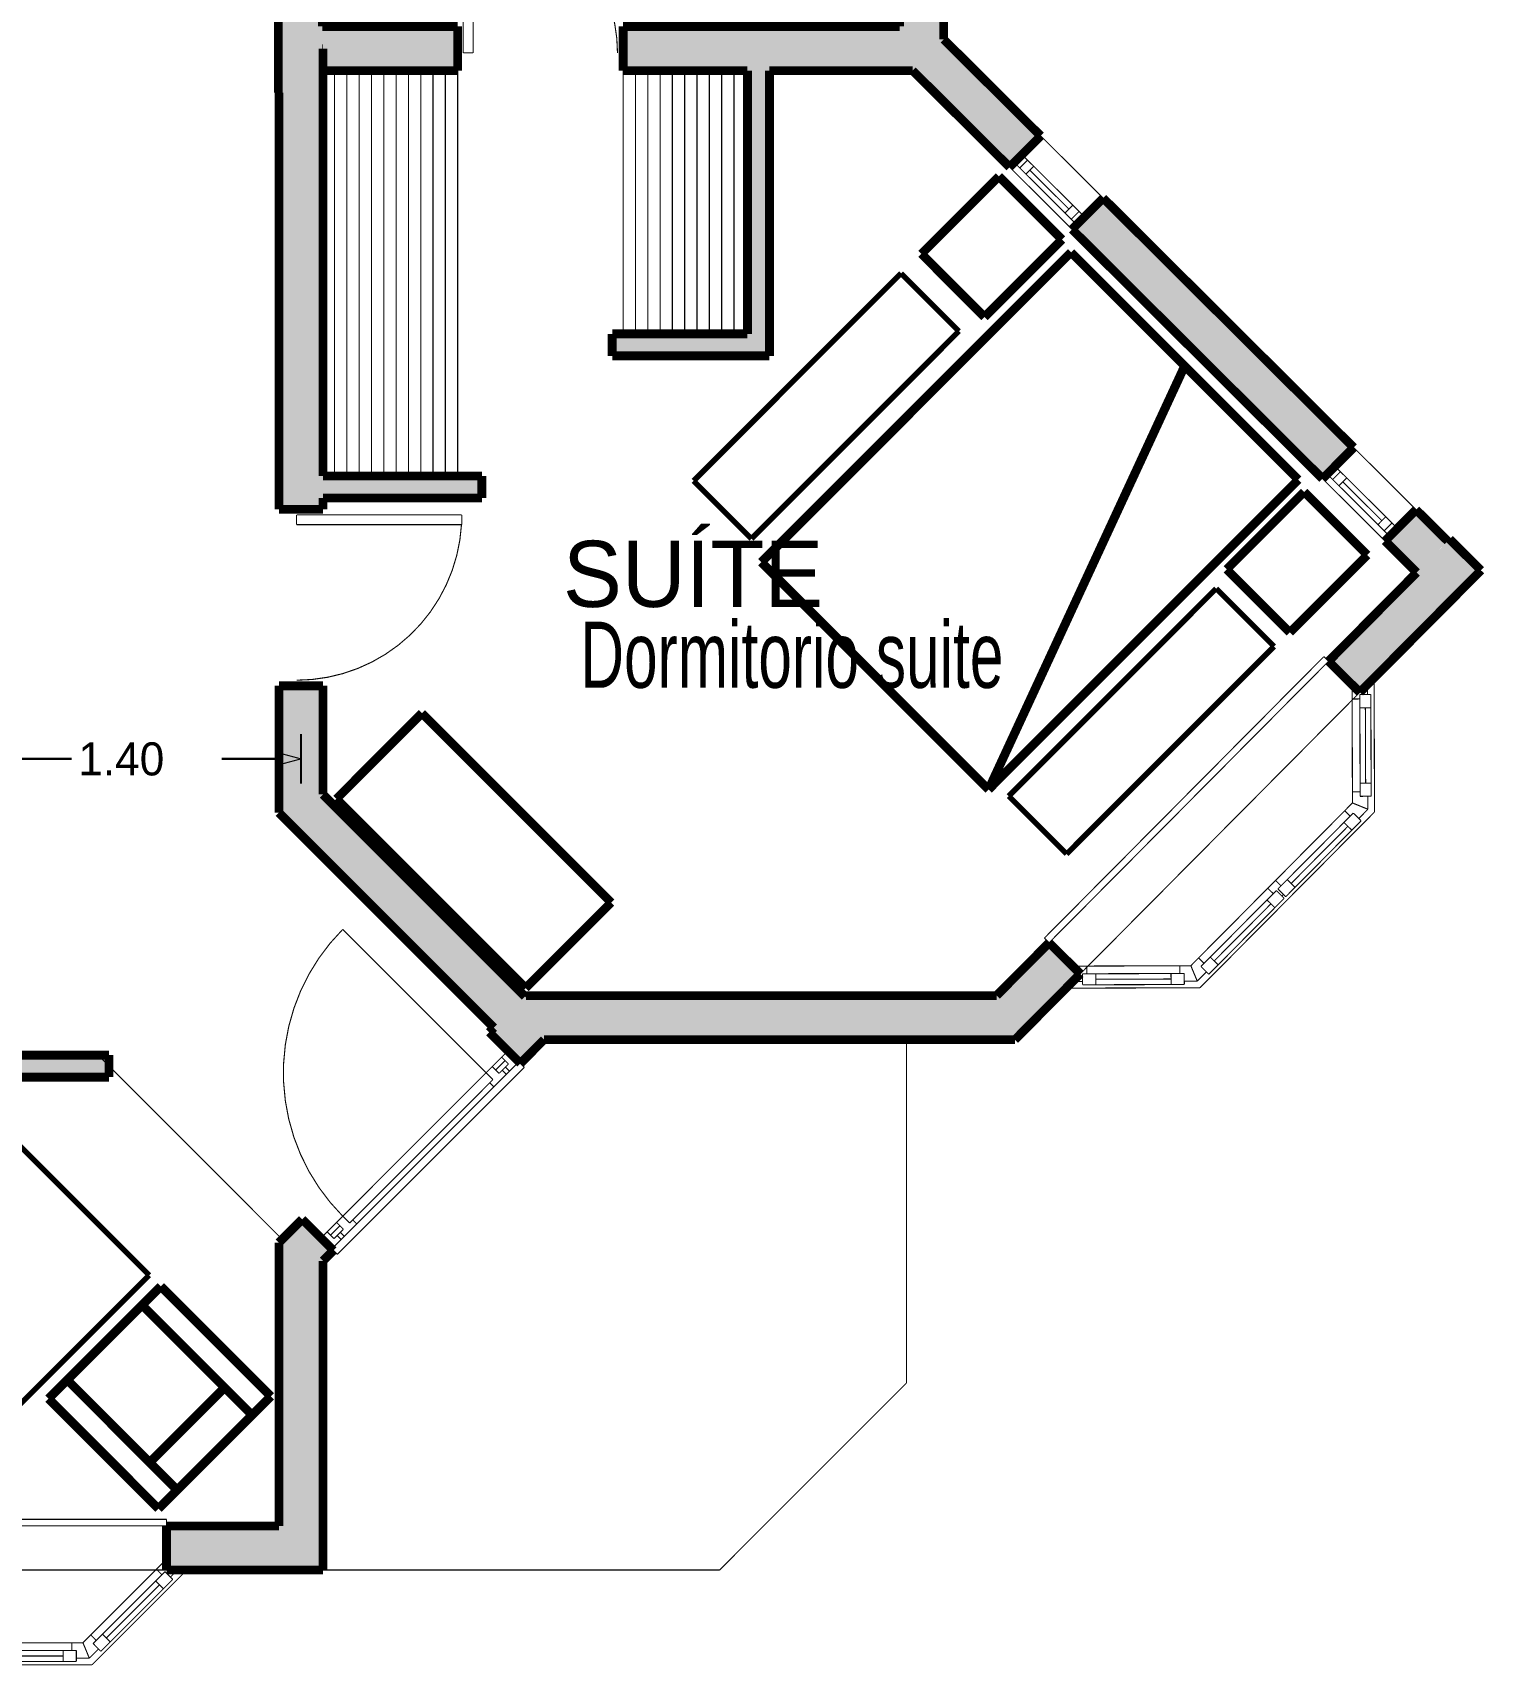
# Model space of a CAD drawing. Extents: x -27.1 to 14.4, y -13.6 to 27.5.
# Drawn here: x 7.83 to 14.43, y -2.42 to 4.98 of the extents above; entities that cross this region are included whole.
import ezdxf
from ezdxf.enums import TextEntityAlignment as Align

# ---------------------------------------------------------------- set-up
doc = ezdxf.new("R2010")
doc.units = 0
doc.header["$MEASUREMENT"] = 0
doc.linetypes.add('RAYAS', pattern=[0.282222, 0.141111, -0.141111])
for name, color, linetype, lineweight, plot in [('CLOSET', 7, 'Continuous', 0, False), ('COTAS', 7, 'Continuous', 0, False), ('MUROS_EXTERIORES', 7, 'Continuous', 0, False), ('TEXTO', 7, 'Continuous', 0, False)]:
    doc.layers.add(name, color=color, linetype=linetype, lineweight=lineweight, plot=plot)

# ---------------------------------------------------------------- blocks, each defined once
blk = doc.blocks.new('V2_BATIENTE_65_1')
at = {"color": 7, "linetype": 'Continuous', "const_width": 0.005}
for points in [[(0.4, 0), (-0.4, 0)], [(-0.4, 0), (-0.4, -0.05)], [(-0.37, 0), (-0.37, -0.05)], [(-0.33, -0.05), (-0.33, 0)], [(-0.04, 0), (-0.04, -0.0508)], [(0, 0), (0, -0.05)], [(0.04, 0), (0.04, -0.0508)], [(0.33, -0.05), (0.33, 0)], [(0.37, 0), (0.37, -0.05)], [(0.4, -0.05), (0.4, 0)], [(-0.4, -0.05), (0.4, -0.05)], [(-0.33, -0.025), (-0.04, -0.025)], [(0.33, -0.025), (0.04, -0.025)]]:
    blk.add_lwpolyline(points, dxfattribs=at)
blk = doc.blocks.new('V2_BATIENTE_65_2')
at = {"color": 7, "linetype": 'Continuous', "const_width": 0.005}
for points in [[(0.4, 0), (-0.4, 0)], [(-0.4, 0), (-0.4, -0.05)], [(-0.37, 0), (-0.37, -0.05)], [(-0.33, -0.05), (-0.33, 0)], [(-0.04, 0), (-0.04, -0.0508)], [(0, 0), (0, -0.05)], [(0.04, 0), (0.04, -0.0508)], [(0.33, -0.05), (0.33, 0)], [(0.37, 0), (0.37, -0.05)], [(0.4, -0.05), (0.4, 0)], [(-0.4, -0.05), (0.4, -0.05)], [(-0.33, -0.025), (-0.04, -0.025)], [(0.33, -0.025), (0.04, -0.025)]]:
    blk.add_lwpolyline(points, dxfattribs=at)
blk = doc.blocks.new('WALL_1', base_point=(11.8677, 4.9121))
at = {"layer": 'MUROS_EXTERIORES', "linetype": 'Continuous'}
for points in [[(11.9677, 11.236), (11.7677, 11.036), (11.7677, 7.9922), (11.9677, 7.9922)], [(11.9677, 7.1922), (11.7677, 7.1922), (11.7677, 6.3062), (11.9677, 6.3062)], [(11.9677, 5.5062), (11.7677, 5.5062), (11.7677, 4.8706), (11.9677, 4.9537)]]:
    blk.add_hatch(color=254, dxfattribs=at).paths.add_polyline_path(points, flags=0)
at = {"color": 5, "linetype": 'Continuous', "const_width": 0.04}
for points in [[(11.9677, 7.9922), (11.9677, 11.236)], [(11.7677, 11.036), (11.7677, 8.6231)], [(11.7677, 8.4231), (11.7677, 7.9922)], [(11.7677, 7.9922), (11.9677, 7.9922)], [(11.7677, 7.1922), (11.9677, 7.1922)], [(11.7677, 7.1922), (11.7677, 6.8142)], [(11.9677, 6.3062), (11.9677, 7.1922)], [(11.7677, 6.6142), (11.7677, 6.3062)], [(11.7677, 6.3062), (11.9677, 6.3062)], [(11.7677, 5.5062), (11.9677, 5.5062)], [(11.7677, 5.5062), (11.7677, 5.0121)], [(11.9677, 4.9537), (11.9677, 5.5062)]]:
    blk.add_lwpolyline(points, dxfattribs=at)
at = {"color": 7, "linetype": 'Continuous', "const_width": 0.005}
for points in [[(11.7677, 7.9922), (11.7677, 7.1922)], [(11.9677, 7.1922), (11.9677, 7.9922)], [(11.7677, 6.3062), (11.7677, 5.5062)], [(11.9677, 5.5062), (11.9677, 6.3062)]]:
    blk.add_lwpolyline(points, dxfattribs=at)
at = {"xscale": -1, "rotation": 270}
blk.add_blockref('V2_BATIENTE_65_2', (11.8477, 7.5922), dxfattribs=at)
at = {"rotation": 270}
blk.add_blockref('V2_BATIENTE_65_1', (11.8477, 5.9062), dxfattribs=at)
blk = doc.blocks.new('WALL_8', base_point=(9.0501, -1.8907))
at = {"layer": 'MUROS_EXTERIORES', "linetype": 'Continuous'}
blk.add_hatch(color=254, dxfattribs=at).paths.add_polyline_path([(9.1501, -1.9907), (9.1501, -0.5882), (8.9501, -0.5053), (8.9501, -1.7907)], flags=0)
at = {"color": 5, "linetype": 'Continuous', "const_width": 0.04}
for points in [[(8.9501, -0.5053), (8.9501, -1.7907)], [(9.1501, -1.9907), (9.1501, -0.5882)]]:
    blk.add_lwpolyline(points, dxfattribs=at)
blk = doc.blocks.new('VENTANA_SALIENTE_ANGULO__5')
at = {"color": 7, "linetype": 'Continuous', "const_width": 0.005}
for points in [[(-0.9919, 0.12), (-0.5619, 0.55)], [(-0.5495, 0.52), (-0.5912, 0.4783)], [(-0.5619, 0.55), (0.5619, 0.55)], [(-0.5495, 0.52), (-0.4905, 0.52)], [(-0.5205, 0.45), (-0.5495, 0.52)], [(-0.4905, 0.535), (-0.005, 0.535)], [(-0.4905, 0.485), (-0.4905, 0.535)], [(-0.4305, 0.535), (-0.4305, 0.485)], [(-0.065, 0.535), (-0.065, 0.485)], [(-0.005, 0.535), (-0.005, 0.485)], [(-0.005, 0.52), (0.005, 0.52)], [(0.005, 0.535), (0.4905, 0.535)], [(0.005, 0.485), (0.005, 0.535)], [(0.065, 0.535), (0.065, 0.485)], [(0.4305, 0.535), (0.4305, 0.485)], [(0.4905, 0.535), (0.4905, 0.485)], [(0.5495, 0.52), (0.4905, 0.52)], [(0.5205, 0.45), (0.5495, 0.52)], [(0.5495, 0.52), (0.5912, 0.4783)], [(0.5619, 0.55), (0.9919, 0.12)], [(-0.9283, 0.1624), (-0.6018, 0.4889)], [(-0.9, 0.0705), (-0.5205, 0.45)], [(-0.5665, 0.4535), (-0.8929, 0.1271)], [(-0.6442, 0.4465), (-0.6089, 0.4111)], [(-0.6018, 0.4889), (-0.5665, 0.4535)], [(-0.5205, 0.45), (0.5205, 0.45)], [(-0.005, 0.485), (-0.4905, 0.485)], [(-0.4705, 0.485), (-0.4705, 0.45)], [(-0.4305, 0.51), (-0.065, 0.51)], [(-0.025, 0.485), (-0.025, 0.45)], [(0.4905, 0.485), (0.005, 0.485)], [(0.025, 0.485), (0.025, 0.45)], [(0.065, 0.51), (0.4305, 0.51)], [(0.4705, 0.485), (0.4705, 0.45)], [(0.5205, 0.45), (0.9, 0.0705)], [(0.6018, 0.4889), (0.5665, 0.4535)], [(0.5665, 0.4535), (0.8929, 0.1271)], [(0.9283, 0.1624), (0.6018, 0.4889)], [(0.6442, 0.4465), (0.6089, 0.4111)], [(-0.8682, 0.1872), (-0.6266, 0.4288)], [(-0.5806, 0.4394), (-0.5559, 0.4146)], [(0.5806, 0.4394), (0.5559, 0.4146)], [(0.8682, 0.1872), (0.6266, 0.4288)], [(-0.9495, 0.12), (-0.9177, 0.1518)], [(-0.8929, 0.1271), (-0.9283, 0.1624)], [(-0.8859, 0.2049), (-0.8505, 0.1695)], [(0.8859, 0.2049), (0.8505, 0.1695)], [(0.8929, 0.1271), (0.9283, 0.1624)], [(0.9495, 0.12), (0.9177, 0.1518)], [(-0.8788, 0.1412), (-0.854, 0.1165)], [(0.8788, 0.1412), (0.854, 0.1165)], [(-0.9, -0.08), (-0.9, -0.11)], [(-0.9, -0.11), (0.9, -0.11)], [(0.9, -0.11), (0.9, -0.08)]]:
    blk.add_lwpolyline(points, dxfattribs=at)
at = {"color": 7, "linetype": 'RAYAS', "const_width": 0.005}
for points in [[(-0.9, 0.12), (0.9, 0.12)], [(-0.9, -0.08), (0.9, -0.08)]]:
    blk.add_lwpolyline(points, dxfattribs=at)
blk = doc.blocks.new('WALL_9', base_point=(6.0501, -1.8907))
at = {"layer": 'MUROS_EXTERIORES', "linetype": 'Continuous'}
for points in [[(6.6401, -1.9907), (6.6401, -1.7907), (6.1501, -1.7907), (5.9501, -1.9907)], [(9.1501, -1.9907), (8.9501, -1.7907), (8.4401, -1.7907), (8.4401, -1.9907)]]:
    blk.add_hatch(color=254, dxfattribs=at).paths.add_polyline_path(points, flags=0)
at = {"color": 5, "linetype": 'Continuous', "const_width": 0.04}
for points in [[(6.6401, -1.7907), (6.1501, -1.7907)], [(6.6401, -1.7907), (6.6401, -1.9907)], [(8.4401, -1.7907), (8.4401, -1.9907)], [(8.9501, -1.7907), (8.4401, -1.7907)], [(5.9501, -1.9907), (6.6401, -1.9907)], [(8.4401, -1.9907), (9.1501, -1.9907)]]:
    blk.add_lwpolyline(points, dxfattribs=at)
at = {"xscale": -1, "rotation": 180}
blk.add_blockref('VENTANA_SALIENTE_ANGULO__5', (7.5401, -1.8707), dxfattribs=at)
blk = doc.blocks.new('PUERTA_1_M_65_2')
at = {"color": 0, "linetype": 'Continuous', "const_width": 0.005}
blk.add_lwpolyline([(0.3306, 0.7487, 0.396979), (-0.375, 0, 0.396979)], format="xyb", dxfattribs=at)
for points in [[(0.375, 0.75), (0.3306, 0.75)], [(0.3306, 0), (0.3306, 0.75)], [(0.375, 0), (0.375, 0.75)], [(0.375, 0), (0.3306, 0)]]:
    blk.add_lwpolyline(points, dxfattribs=at)
blk = doc.blocks.new('PUERTA_1_M_65_3')
at = {"color": 0, "linetype": 'Continuous', "const_width": 0.005}
blk.add_lwpolyline([(0.3306, 0.7487, 0.396979), (-0.375, 0, 0.396979)], format="xyb", dxfattribs=at)
for points in [[(0.375, 0.75), (0.3306, 0.75)], [(0.3306, 0), (0.3306, 0.75)], [(0.375, 0), (0.375, 0.75)], [(0.375, 0), (0.3306, 0)]]:
    blk.add_lwpolyline(points, dxfattribs=at)
blk = doc.blocks.new('WALL_10', base_point=(9.0472, 11.136))
at = {"layer": 'MUROS_EXTERIORES', "linetype": 'Continuous'}
for points in [[(8.9472, 9.4529), (9.1472, 9.4529), (9.1472, 11.036), (8.9472, 11.036)], [(8.9472, 8.3447), (9.1472, 8.3447), (9.1472, 8.6521), (8.9472, 8.6521)], [(8.9472, 4.7114), (9.1472, 4.9114), (9.1472, 7.5439), (8.9472, 7.5439)]]:
    blk.add_hatch(color=254, dxfattribs=at).paths.add_polyline_path(points, flags=0)
at = {"color": 5, "linetype": 'Continuous', "const_width": 0.04}
for points in [[(8.9472, 11.036), (8.9472, 9.5795)], [(9.1472, 9.5795), (9.1472, 11.036)], [(8.9472, 9.4795), (8.9472, 9.4529)], [(9.1472, 9.4529), (9.1472, 9.4795)], [(9.1472, 9.4529), (8.9472, 9.4529)], [(9.1472, 8.6521), (8.9472, 8.6521)], [(8.9472, 8.6521), (8.9472, 8.3447)], [(9.1472, 8.6231), (9.1472, 8.6521)], [(9.1472, 8.3447), (9.1472, 8.4231)], [(9.1472, 8.3447), (8.9472, 8.3447)], [(9.1472, 7.5439), (8.9472, 7.5439)], [(8.9472, 7.5439), (8.9472, 4.7114)], [(9.1472, 6.8142), (9.1472, 7.5439)], [(9.1472, 5.0121), (9.1472, 6.6142)]]:
    blk.add_lwpolyline(points, dxfattribs=at)
at = {"color": 7, "rotation": 270}
blk.add_blockref('PUERTA_1_M_65_2', (9.0272, 9.0525), dxfattribs=at)
at = {"color": 7, "xscale": -1, "rotation": 270}
blk.add_blockref('PUERTA_1_M_65_3', (9.0272, 7.9443), dxfattribs=at)
blk = doc.blocks.new('WALL_11', base_point=(9.0501, 4.8114))
at = {"layer": 'MUROS_EXTERIORES', "linetype": 'Continuous'}
blk.add_hatch(color=254, dxfattribs=at).paths.add_polyline_path([(9.1501, 4.9114), (9.1472, 4.9114), (8.9472, 4.7114), (8.9501, 4.7114)], flags=0)
at = {"color": 5, "linetype": 'Continuous', "const_width": 0.04}
for points in [[(9.1501, 4.9114), (9.1472, 4.9114)], [(8.9472, 4.7114), (8.9501, 4.7114)]]:
    blk.add_lwpolyline(points, dxfattribs=at)
blk = doc.blocks.new('WALL_16', base_point=(7.6513, 0.2954))
at = {"layer": 'MUROS_EXTERIORES', "linetype": 'Continuous'}
blk.add_hatch(color=254, dxfattribs=at).paths.add_polyline_path([(7.6306, 0.2454), (8.1792, 0.2454), (8.1792, 0.3454), (7.672, 0.3454)], flags=0)
at = {"color": 5, "linetype": 'Continuous', "const_width": 0.04}
for points in [[(8.1792, 0.3454), (7.672, 0.3454)], [(8.1792, 0.2454), (8.1792, 0.3454)], [(7.6306, 0.2454), (8.1792, 0.2454)]]:
    blk.add_lwpolyline(points, dxfattribs=at)
blk = doc.blocks.new('P_ENTRADA_D_2TARJ_VERT_6_4')
at = {"color": 0, "linetype": 'Continuous', "const_width": 0.005}
blk.add_lwpolyline([(0.46, 0.92, 0.414214), (-0.46, 0, 0.414214)], format="xyb", dxfattribs=at)
for points in [[(0.46, 0), (0.46, 0.92)], [(-0.6, 0), (-0.6, -0.07)], [(-0.56, 0), (-0.6, 0)], [(-0.56, -0.044), (-0.56, 0)], [(-0.56, 0), (-0.56, -0.044)], [(-0.5, 0), (-0.56, 0)], [(-0.56, 0), (-0.56, -0.044)], [(-0.5, 0), (-0.5, -0.044)], [(-0.46, 0), (-0.5, 0)], [(-0.5, 0), (-0.5, -0.044)], [(-0.5, -0.044), (-0.5, 0)], [(-0.46, -0.044), (-0.46, 0)], [(0.46, 0), (-0.46, 0)], [(-0.46, 0), (-0.46, -0.044)], [(0.5, 0), (0.46, 0)], [(0.46, 0), (0.46, -0.044)], [(0.46, -0.044), (0.46, 0)], [(0.5, -0.044), (0.5, 0)], [(0.5, 0), (0.5, -0.044)], [(0.5, -0.044), (0.5, 0)], [(0.5, 0), (0.56, 0)], [(0.6, 0), (0.56, 0)], [(0.56, 0), (0.56, -0.044)], [(0.56, 0), (0.56, -0.044)], [(0.56, 0), (0.56, -0.044)], [(0.6, -0.07), (0.6, 0)], [(-0.6, -0.07), (-0.54, -0.07)], [(-0.6, -0.07), (0.6, -0.07)], [(-0.6, -0.1054), (-0.6, -0.07)], [(-0.5, -0.022), (-0.56, -0.022)], [(-0.54, -0.044), (-0.56, -0.044)], [(-0.56, -0.044), (-0.5, -0.044)], [(-0.54, -0.07), (-0.54, -0.044)], [(-0.5, -0.044), (-0.52, -0.044)], [(-0.52, -0.044), (-0.52, -0.07)], [(-0.52, -0.07), (-0.44, -0.07)], [(-0.44, -0.044), (-0.46, -0.044)], [(-0.46, -0.044), (0.46, -0.044)], [(-0.44, -0.07), (-0.44, -0.044)], [(0.46, -0.044), (0.44, -0.044)], [(0.44, -0.044), (0.44, -0.07)], [(0.44, -0.07), (0.52, -0.07)], [(0.5, -0.022), (0.56, -0.022)], [(0.52, -0.044), (0.5, -0.044)], [(0.56, -0.044), (0.5, -0.044)], [(0.52, -0.07), (0.52, -0.044)], [(0.56, -0.044), (0.54, -0.044)], [(0.54, -0.044), (0.54, -0.07)], [(0.54, -0.07), (0.6, -0.07)], [(0.6, -0.1054), (0.6, -0.07)], [(-0.6, -0.1054), (0.6, -0.1054)]]:
    blk.add_lwpolyline(points, dxfattribs=at)
blk = doc.blocks.new('WALL_17', base_point=(9.0501, -0.5468))
at = {"layer": 'MUROS_EXTERIORES', "linetype": 'Continuous'}
for points in [[(10.1537, 0.4154), (10.0709, 0.6154), (9.9045, 0.4491), (10.046, 0.3077)], [(9.1974, -0.5408), (9.056, -0.3994), (8.9501, -0.5053), (9.1501, -0.5882)]]:
    blk.add_hatch(color=254, dxfattribs=at).paths.add_polyline_path(points, flags=0)
at = {"color": 5, "linetype": 'Continuous', "const_width": 0.04}
for points in [[(10.0709, 0.6154), (10.0668, 0.6114)], [(9.9254, 0.4699), (9.9045, 0.4491)], [(9.9045, 0.4491), (10.046, 0.3077)], [(10.046, 0.3077), (10.1537, 0.4154)], [(9.056, -0.3994), (8.9501, -0.5053)], [(9.056, -0.3994), (9.1974, -0.5408)], [(9.1501, -0.5882), (9.1974, -0.5408)]]:
    blk.add_lwpolyline(points, dxfattribs=at)
at = {"color": 7, "rotation": 44.99999999999996}
blk.add_blockref('P_ENTRADA_D_2TARJ_VERT_6_4', (9.5651, -0.06), dxfattribs=at)
blk = doc.blocks.new('WALL_18', base_point=(10.1123, 0.5154))
at = {"layer": 'MUROS_EXTERIORES', "linetype": 'Continuous'}
blk.add_hatch(color=254, dxfattribs=at).paths.add_polyline_path([(10.1537, 0.4154), (12.2908, 0.4154), (12.2076, 0.6154), (10.0709, 0.6154)], flags=0)
at = {"color": 5, "linetype": 'Continuous', "const_width": 0.04}
for points in [[(12.2076, 0.6154), (10.0709, 0.6154)], [(10.1537, 0.4154), (12.2908, 0.4154)]]:
    blk.add_lwpolyline(points, dxfattribs=at)
blk = doc.blocks.new('PUERTA_1_M_65_6')
at = {"color": 0, "linetype": 'Continuous', "const_width": 0.005}
blk.add_lwpolyline([(0.3306, 0.7487, 0.396979), (-0.375, 0, 0.396979)], format="xyb", dxfattribs=at)
for points in [[(0.375, 0.75), (0.3306, 0.75)], [(0.3306, 0), (0.3306, 0.75)], [(0.375, 0), (0.375, 0.75)], [(0.375, 0), (0.3306, 0)]]:
    blk.add_lwpolyline(points, dxfattribs=at)
blk = doc.blocks.new('WALL_21', base_point=(9.0501, 1.4866))
at = {"layer": 'MUROS_EXTERIORES', "linetype": 'Continuous'}
for points in [[(9.1501, 4.9114), (8.9501, 4.7114), (8.9501, 2.8216), (9.1501, 2.8216)], [(9.1501, 2.0208), (8.9501, 2.0208), (8.9501, 1.4452), (9.1501, 1.5281)]]:
    blk.add_hatch(color=254, dxfattribs=at).paths.add_polyline_path(points, flags=0)
at = {"color": 5, "linetype": 'Continuous', "const_width": 0.04}
for points in [[(9.1501, 2.9731), (9.1501, 4.9114)], [(8.9501, 4.7114), (8.9501, 2.8216)], [(9.1501, 2.8216), (9.1501, 2.8731)], [(8.9501, 2.8216), (9.1501, 2.8216)], [(8.9501, 2.0208), (9.1501, 2.0208)], [(8.9501, 2.0208), (8.9501, 1.4452)], [(9.1501, 1.5281), (9.1501, 2.0208)]]:
    blk.add_lwpolyline(points, dxfattribs=at)
at = {"color": 7, "xscale": -1, "rotation": 270}
blk.add_blockref('PUERTA_1_M_65_6', (9.0301, 2.4212), dxfattribs=at)
blk = doc.blocks.new('VENTANA_SALIENTE_ANGULO__9')
at = {"color": 7, "linetype": 'Continuous', "const_width": 0.005}
for points in [[(-0.9919, 0.12), (-0.5619, 0.55)], [(-0.5495, 0.52), (-0.5912, 0.4783)], [(-0.5619, 0.55), (0.5619, 0.55)], [(-0.5495, 0.52), (-0.4905, 0.52)], [(-0.5205, 0.45), (-0.5495, 0.52)], [(-0.4905, 0.535), (-0.005, 0.535)], [(-0.4905, 0.485), (-0.4905, 0.535)], [(-0.4305, 0.535), (-0.4305, 0.485)], [(-0.065, 0.535), (-0.065, 0.485)], [(-0.005, 0.535), (-0.005, 0.485)], [(-0.005, 0.52), (0.005, 0.52)], [(0.005, 0.535), (0.4905, 0.535)], [(0.005, 0.485), (0.005, 0.535)], [(0.065, 0.535), (0.065, 0.485)], [(0.4305, 0.535), (0.4305, 0.485)], [(0.4905, 0.535), (0.4905, 0.485)], [(0.5495, 0.52), (0.4905, 0.52)], [(0.5205, 0.45), (0.5495, 0.52)], [(0.5495, 0.52), (0.5912, 0.4783)], [(0.5619, 0.55), (0.9919, 0.12)], [(-0.9283, 0.1624), (-0.6018, 0.4889)], [(-0.9, 0.0705), (-0.5205, 0.45)], [(-0.5665, 0.4535), (-0.8929, 0.1271)], [(-0.6442, 0.4465), (-0.6089, 0.4111)], [(-0.6018, 0.4889), (-0.5665, 0.4535)], [(-0.5205, 0.45), (0.5205, 0.45)], [(-0.005, 0.485), (-0.4905, 0.485)], [(-0.4705, 0.485), (-0.4705, 0.45)], [(-0.4305, 0.51), (-0.065, 0.51)], [(-0.025, 0.485), (-0.025, 0.45)], [(0.4905, 0.485), (0.005, 0.485)], [(0.025, 0.485), (0.025, 0.45)], [(0.065, 0.51), (0.4305, 0.51)], [(0.4705, 0.485), (0.4705, 0.45)], [(0.5205, 0.45), (0.9, 0.0705)], [(0.6018, 0.4889), (0.5665, 0.4535)], [(0.5665, 0.4535), (0.8929, 0.1271)], [(0.9283, 0.1624), (0.6018, 0.4889)], [(0.6442, 0.4465), (0.6089, 0.4111)], [(-0.8682, 0.1872), (-0.6266, 0.4288)], [(-0.5806, 0.4394), (-0.5559, 0.4146)], [(0.5806, 0.4394), (0.5559, 0.4146)], [(0.8682, 0.1872), (0.6266, 0.4288)], [(-0.9495, 0.12), (-0.9177, 0.1518)], [(-0.8929, 0.1271), (-0.9283, 0.1624)], [(-0.8859, 0.2049), (-0.8505, 0.1695)], [(0.8859, 0.2049), (0.8505, 0.1695)], [(0.8929, 0.1271), (0.9283, 0.1624)], [(0.9495, 0.12), (0.9177, 0.1518)], [(-0.8788, 0.1412), (-0.854, 0.1165)], [(0.8788, 0.1412), (0.854, 0.1165)], [(-0.9, -0.08), (-0.9, -0.11)], [(-0.9, -0.11), (0.9, -0.11)], [(0.9, -0.11), (0.9, -0.08)]]:
    blk.add_lwpolyline(points, dxfattribs=at)
at = {"color": 7, "linetype": 'RAYAS', "const_width": 0.005}
for points in [[(-0.9, 0.12), (0.9, 0.12)], [(-0.9, -0.08), (0.9, -0.08)]]:
    blk.add_lwpolyline(points, dxfattribs=at)
blk = doc.blocks.new('WALL_22', base_point=(12.2492, 0.5154))
at = {"layer": 'MUROS_EXTERIORES', "linetype": 'Continuous'}
for points in [[(14.4061, 2.5449), (14.2642, 2.6858), (13.7143, 2.1322), (13.8562, 1.9913)], [(12.5876, 0.7142), (12.4458, 0.8552), (12.2076, 0.6154), (12.2908, 0.4154)]]:
    blk.add_hatch(color=254, dxfattribs=at).paths.add_polyline_path(points, flags=0)
at = {"color": 5, "linetype": 'Continuous', "const_width": 0.04}
for points in [[(14.2642, 2.6858), (14.2554, 2.677)], [(14.4061, 2.5449), (14.2642, 2.6858)], [(14.1144, 2.5351), (13.7143, 2.1322)], [(13.8562, 1.9913), (14.4061, 2.5449)], [(13.7143, 2.1322), (13.8562, 1.9913)], [(12.4458, 0.8552), (12.2076, 0.6154)], [(12.4458, 0.8552), (12.5876, 0.7142)], [(12.2908, 0.4154), (12.5876, 0.7142)]]:
    blk.add_lwpolyline(points, dxfattribs=at)
at = {"xscale": -1, "rotation": 225.1919672228755}
blk.add_blockref('VENTANA_SALIENTE_ANGULO__9', (13.1368, 1.4373), dxfattribs=at)
blk = doc.blocks.new('WALL_23', base_point=(10.0668, 0.4699))
at = {"layer": 'MUROS_EXTERIORES', "linetype": 'Continuous'}
blk.add_hatch(color=254, dxfattribs=at).paths.add_polyline_path([(10.0668, 0.6114), (9.1501, 1.5281), (8.9501, 1.4452), (9.9254, 0.4699)], flags=0)
at = {"color": 5, "linetype": 'Continuous', "const_width": 0.04}
for points in [[(10.0668, 0.6114), (9.1501, 1.5281)], [(8.9501, 1.4452), (9.9254, 0.4699)]]:
    blk.add_lwpolyline(points, dxfattribs=at)
blk = doc.blocks.new('V1_BATIENTE_65_10')
at = {"color": 7, "linetype": 'Continuous', "const_width": 0.005}
for points in [[(0.2, 0), (-0.2, 0)], [(-0.2, 0), (-0.2, -0.05)], [(-0.165, 0), (-0.165, -0.05)], [(-0.125, -0.05), (-0.125, 0)], [(0.125, -0.05), (0.125, 0)], [(0.165, 0), (0.165, -0.05)], [(0.2, -0.05), (0.2, 0)], [(-0.2, -0.05), (0.2, -0.05)], [(-0.125, -0.025), (0.125, -0.025)]]:
    blk.add_lwpolyline(points, dxfattribs=at)
blk = doc.blocks.new('V1_BATIENTE_65_11')
at = {"color": 7, "linetype": 'Continuous', "const_width": 0.005}
for points in [[(0.2, 0), (-0.2, 0)], [(-0.2, 0), (-0.2, -0.05)], [(-0.165, 0), (-0.165, -0.05)], [(-0.125, -0.05), (-0.125, 0)], [(0.125, -0.05), (0.125, 0)], [(0.165, 0), (0.165, -0.05)], [(0.2, -0.05), (0.2, 0)], [(-0.2, -0.05), (0.2, -0.05)], [(-0.125, -0.025), (0.125, -0.025)]]:
    blk.add_lwpolyline(points, dxfattribs=at)
blk = doc.blocks.new('WALL_24', base_point=(14.2558, 2.5355))
at = {"layer": 'MUROS_EXTERIORES', "linetype": 'Continuous'}
for points in [[(11.9677, 4.9537), (11.7677, 4.8706), (12.2667, 4.374), (12.4077, 4.5158)], [(12.6913, 4.2336), (12.5502, 4.0918), (13.6871, 2.9603), (13.8282, 3.1021)], [(14.1117, 2.8199), (13.9707, 2.6781), (14.1144, 2.5351), (14.2554, 2.677)]]:
    blk.add_hatch(color=254, dxfattribs=at).paths.add_polyline_path(points, flags=0)
at = {"color": 5, "linetype": 'Continuous', "const_width": 0.04}
for points in [[(12.4077, 4.5158), (11.9677, 4.9537)], [(11.8264, 4.8121), (12.2667, 4.374)], [(12.2667, 4.374), (12.4077, 4.5158)], [(12.5502, 4.0918), (12.6913, 4.2336)], [(13.8282, 3.1021), (12.6913, 4.2336)], [(12.5502, 4.0918), (13.6871, 2.9603)], [(13.6871, 2.9603), (13.8282, 3.1021)], [(13.9707, 2.6781), (14.1117, 2.8199)], [(14.2554, 2.677), (14.1117, 2.8199)], [(13.9707, 2.6781), (14.1144, 2.5351)]]:
    blk.add_lwpolyline(points, dxfattribs=at)
at = {"color": 7, "linetype": 'Continuous', "const_width": 0.005}
for points in [[(12.6913, 4.2336), (12.4077, 4.5158)], [(12.2667, 4.374), (12.5502, 4.0918)], [(14.1117, 2.8199), (13.8282, 3.1021)], [(13.6871, 2.9603), (13.9707, 2.6781)]]:
    blk.add_lwpolyline(points, dxfattribs=at)
at = {"xscale": -1, "rotation": 315.1373564075357}
blk.add_blockref('V1_BATIENTE_65_11', (12.4649, 4.2896), dxfattribs=at)
at = {"rotation": 315.1373564075357}
blk.add_blockref('V1_BATIENTE_65_10', (13.8853, 2.8759), dxfattribs=at)
blk = doc.blocks.new('PUERTA_1_M_65_7')
at = {"color": 0, "linetype": 'Continuous', "const_width": 0.005}
blk.add_lwpolyline([(0.3056, 0.6986, 0.395759), (-0.35, 0, 0.395759)], format="xyb", dxfattribs=at)
for points in [[(0.35, 0.7), (0.3055, 0.7)], [(0.3055, 0), (0.3055, 0.7)], [(0.35, 0), (0.35, 0.7)], [(0.35, 0), (0.3055, 0)]]:
    blk.add_lwpolyline(points, dxfattribs=at)
blk = doc.blocks.new('WALL_25', base_point=(11.8677, 4.9121))
at = {"layer": 'MUROS_EXTERIORES', "linetype": 'Continuous'}
for points in [[(9.1472, 5.0121), (9.1472, 4.8121), (9.7615, 4.8121), (9.7615, 5.0121)], [(10.5123, 5.0121), (10.5123, 4.8121), (11.8264, 4.8121), (11.7677, 5.0121)]]:
    blk.add_hatch(color=254, dxfattribs=at).paths.add_polyline_path(points, flags=0)
at = {"color": 5, "linetype": 'Continuous', "const_width": 0.04}
for points in [[(9.7615, 5.0121), (9.1472, 5.0121)], [(9.7615, 4.8121), (9.7615, 5.0121)], [(10.5123, 4.8121), (10.5123, 5.0121)], [(11.7677, 5.0121), (10.5123, 5.0121)], [(9.1472, 4.8121), (9.7615, 4.8121)], [(10.5123, 4.8121), (11.0768, 4.8121)], [(11.1768, 4.8121), (11.8264, 4.8121)]]:
    blk.add_lwpolyline(points, dxfattribs=at)
at = {"color": 7, "xscale": -1}
blk.add_blockref('PUERTA_1_M_65_7', (10.1369, 4.8921), dxfattribs=at)
blk = doc.blocks.new('WALL_26', base_point=(11.1268, 3.5676))
at = {"layer": 'MUROS_EXTERIORES', "linetype": 'Continuous'}
blk.add_hatch(color=254, dxfattribs=at).paths.add_polyline_path([(11.1768, 3.5176), (11.1768, 4.8121), (11.0768, 4.8121), (11.0768, 3.6176)], flags=0)
at = {"color": 5, "linetype": 'Continuous', "const_width": 0.04}
for points in [[(11.0768, 4.8121), (11.0768, 3.6176)], [(11.1768, 3.5176), (11.1768, 4.8121)]]:
    blk.add_lwpolyline(points, dxfattribs=at)
blk = doc.blocks.new('WALL_27', base_point=(9.0501, 2.9231))
at = {"layer": 'MUROS_EXTERIORES', "linetype": 'Continuous'}
blk.add_hatch(color=254, dxfattribs=at).paths.add_polyline_path([(9.1501, 2.8731), (9.8713, 2.8731), (9.8713, 2.9731), (9.1501, 2.9731)], flags=0)
at = {"color": 5, "linetype": 'Continuous', "const_width": 0.04}
for points in [[(9.8713, 2.9731), (9.1501, 2.9731)], [(9.8713, 2.8731), (9.8713, 2.9731)], [(9.1501, 2.8731), (9.8713, 2.8731)]]:
    blk.add_lwpolyline(points, dxfattribs=at)
blk = doc.blocks.new('WALL_28', base_point=(10.4627, 3.5676))
at = {"layer": 'MUROS_EXTERIORES', "linetype": 'Continuous'}
blk.add_hatch(color=254, dxfattribs=at).paths.add_polyline_path([(10.4627, 3.5176), (11.1768, 3.5176), (11.0768, 3.6176), (10.4627, 3.6176)], flags=0)
at = {"color": 5, "linetype": 'Continuous', "const_width": 0.04}
for points in [[(11.0768, 3.6176), (10.4627, 3.6176)], [(10.4627, 3.6176), (10.4627, 3.5176)], [(10.4627, 3.5176), (11.1768, 3.5176)]]:
    blk.add_lwpolyline(points, dxfattribs=at)
blk = doc.blocks.new('DIM_4', base_point=(9.0501, 1.6893))
at = {"color": 251, "linetype": 'Continuous', "const_width": 0.01}
for points in [[(7.6501, 1.5768), (7.6501, 1.8018)], [(9.0501, 1.5768), (9.0501, 1.8018)], [(7.766, 1.6893), (8.0094, 1.6893)], [(8.6908, 1.6893), (8.9342, 1.6893)]]:
    blk.add_lwpolyline(points, dxfattribs=at)
at = {"color": 7, "linetype": 'Continuous', "const_width": 0.005}
for points in [[(7.6501, 1.6893), (7.766, 1.7204)], [(7.766, 1.7204), (7.766, 1.6583)], [(9.0501, 1.6893), (8.9342, 1.7204)], [(8.9342, 1.6583), (8.9342, 1.7204)], [(7.6501, 1.6893), (7.766, 1.6583)], [(9.0501, 1.6893), (8.9342, 1.6583)]]:
    blk.add_lwpolyline(points, dxfattribs=at)
at = {"color": 7}
for points in [[(7.6501, 1.6893), (7.766, 1.7204), (7.766, 1.6583)], [(9.0501, 1.6893), (8.9342, 1.6583), (8.9342, 1.7204)]]:
    blk.add_solid(points, dxfattribs=at)
blk.add_text('1.40', height=0.15, dxfattribs=at).set_placement((8.0394, 1.6143))
blk = doc.blocks.new('TEXT_6')
at = {"color": 102, "width": 0.683674}
blk.add_text('Dormitorio suite', height=0.3, dxfattribs=at).set_placement((11.2786, 2.1618), align=Align.MIDDLE_CENTER)

msp = doc.modelspace()

# ---------------------------------------------------------------- linework, layer by layer
at = {"color": 0, "linetype": 'Continuous'}
for points, const_width in [([(11.8664, 3.9806), (12.2179, 4.332)], 0.04), ([(12.2179, 4.332), (12.5044, 4.0455)], 0.04), ([(11.1397, 2.5818), (12.5455, 3.9875)], 0.04), ([(12.1529, 3.6941), (11.8664, 3.9806)], 0.04), ([(12.5044, 4.0455), (12.1529, 3.6941)], 0.04), ([(12.5455, 3.9875), (13.5769, 2.9561)], 0.04), ([(11.774, 3.8923), (10.8324, 2.9507)], 0.025), ([(12.0366, 3.6298), (11.774, 3.8923)], 0.025), ([(11.0949, 2.6881), (12.0366, 3.6298)], 0.025), ([(13.0612, 3.4718), (12.1712, 1.5503)], 0.04), ([(10.8324, 2.9507), (11.0949, 2.6881)], 0.025), ([(13.5769, 2.9561), (12.1712, 1.5503)], 0.04), ([(13.2522, 2.5494), (13.6037, 2.9008)], 0.04), ([(13.6037, 2.9008), (13.8902, 2.6143)], 0.04), ([(12.1712, 1.5503), (11.1397, 2.5818)], 0.04), ([(13.8902, 2.6143), (13.5387, 2.2629)], 0.04), ([(13.5387, 2.2629), (13.2522, 2.5494)], 0.04), ([(13.2043, 2.462), (12.2627, 1.5204)], 0.025), ([(13.4669, 2.1995), (13.2043, 2.462)], 0.025), ([(12.5252, 1.2578), (13.4669, 2.1995)], 0.025), ([(9.211, 1.508), (9.5993, 1.8964)], 0.04), ([(9.5993, 1.8964), (10.4581, 1.0375)], 0.04), ([(10.0698, 0.6492), (9.211, 1.508)], 0.04), ([(12.2627, 1.5204), (12.5252, 1.2578)], 0.025), ([(10.4581, 1.0375), (10.0698, 0.6492)], 0.04), ([(8.3611, -0.6531), (7.4049, 0.3031)], 0.025), ([(7.6817, -1.3325), (8.3611, -0.6531)], 0.025), ([(8.4142, -0.7035), (7.9043, -1.2135)], 0.04), ([(8.9134, -1.2027), (8.4142, -0.7035)], 0.04), ([(8.8284, -1.2877), (8.3292, -0.7885)], 0.04), ([(8.4884, -1.6276), (7.9892, -1.1285)], 0.04), ([(8.7036, -1.1629), (8.3636, -1.5029)], 0.04), ([(8.4034, -1.7126), (8.9134, -1.2027)], 0.04), ([(7.9043, -1.2135), (8.4034, -1.7126)], 0.04)]:
    msp.add_lwpolyline(points, dxfattribs=dict(at, const_width=const_width))
at = {"layer": 'CLOSET', "color": 7, "linetype": 'Continuous', "const_width": 0.005}
for points in [[(9.2023, 4.8121), (9.2023, 2.9731)], [(9.2582, 4.8121), (9.2582, 2.9731)], [(9.3141, 4.8121), (9.3141, 2.9731)], [(9.3701, 4.8121), (9.3701, 2.9731)], [(9.426, 4.8121), (9.426, 2.9731)], [(9.4819, 4.8121), (9.4819, 2.9731)], [(9.5378, 4.8121), (9.5378, 2.9731)], [(9.5938, 4.8121), (9.5938, 2.9731)], [(9.6497, 4.8121), (9.6497, 2.9731)], [(9.7056, 4.8121), (9.7056, 2.9731)], [(9.7615, 4.8121), (9.7615, 2.9731)], [(10.5123, 4.8121), (10.5123, 3.6121)], [(10.5682, 4.8121), (10.5682, 3.6121)], [(10.6242, 4.8121), (10.6242, 3.6121)], [(10.6801, 4.8121), (10.6801, 3.6121)], [(10.736, 4.8121), (10.736, 3.6121)], [(10.7919, 4.8121), (10.7919, 3.6121)], [(10.8479, 4.8121), (10.8479, 3.6121)], [(10.9038, 4.8121), (10.9038, 3.6121)], [(10.9597, 4.8121), (10.9597, 3.6121)], [(11.0157, 4.8121), (11.0157, 3.6121)], [(11.0716, 4.8121), (11.0716, 3.6121)], [(10.5263, 3.6121), (11.0716, 3.6121)], [(11.7986, -1.1422), (11.7986, 0.4154)], [(8.1379, 0.3367), (8.965, -0.4904)], [(10.9501, -1.9907), (11.7986, -1.1422)], [(9.1501, -1.9907), (10.9501, -1.9907)]]:
    msp.add_lwpolyline(points, dxfattribs=at)

# ---------------------------------------------------------------- block references
at = {"layer": 'COTAS'}
msp.add_blockref('DIM_4', (9.0501, 1.6893), dxfattribs=at)
at = {"layer": 'MUROS_EXTERIORES'}
for name, p in [('WALL_1', (11.8677, 4.9121)), ('WALL_10', (9.0472, 11.136)), ('WALL_25', (11.8677, 4.9121)), ('WALL_24', (14.2558, 2.5355)), ('WALL_11', (9.0501, 4.8114)), ('WALL_21', (9.0501, 1.4866)), ('WALL_26', (11.1268, 3.5676)), ('WALL_28', (10.4627, 3.5676)), ('WALL_27', (9.0501, 2.9231)), ('WALL_22', (12.2492, 0.5154)), ('WALL_23', (10.0668, 0.4699)), ('WALL_17', (9.0501, -0.5468)), ('WALL_18', (10.1123, 0.5154)), ('WALL_16', (7.6513, 0.2954)), ('WALL_8', (9.0501, -1.8907)), ('WALL_9', (6.0501, -1.8907))]:
    msp.add_blockref(name, p, dxfattribs=at)
at = {"layer": 'TEXTO'}
msp.add_blockref('TEXT_6', (0, 0), dxfattribs=at)

# ---------------------------------------------------------------- texts
at = {"layer": 'TEXTO', "color": 3, "linetype": 'Continuous', "lineweight": 0}
msp.add_text('SUÍTE', height=0.3, dxfattribs=at).set_placement((10.2392, 2.3788))

doc.saveas('drawing.dxf')
